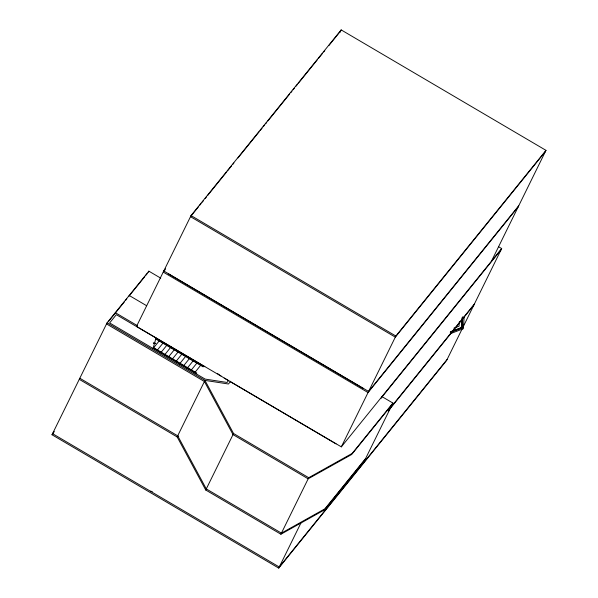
<?xml version="1.0" encoding="UTF-8"?>
<svg xmlns="http://www.w3.org/2000/svg" width="598" height="598" viewBox="0 0 598 598"><rect width="100%" height="100%" fill="white"/><g stroke="black" fill="none" stroke-linecap="round" stroke-linejoin="round"><path stroke-width="0.9" d="M459.369 321.522L459.047 326.179L453.852 328.175M462.03 317.77L461.35 327.532L450.81 331.576M461.776 327.143L462.478 316.977M462.874 317.112L462.112 327.988L450.526 332.428M464.198 316.596L463.353 328.713L450.376 333.691M155.996 338.005L154.688 342.706L155.772 343.551L153.282 342.931L154.381 343.813L153.088 348.485L153.394 348.103M498.672 246.787L501.677 248.551L446.601 360.489L278.728 568.1L52.004 434.761L107.079 322.823L148.857 271.163L160.735 278.145M148.311 272.269L148.857 271.163M491.466 261.184L545.996 150.36L341.174 29.9L191.039 215.572L136.508 326.396L341.331 446.856L501.677 248.551M339.941 32.397L341.174 29.9M381.143 398.268L381.958 396.616L392.908 403.059L365.094 459.578L324.393 509.915L280.896 534.223L205.742 490.024L177.15 436.914L204.965 380.395L228.466 383.998L230.686 381.255M205.742 490.024L233.556 433.505L204.965 380.395L107.079 322.823M280.896 534.223L308.71 477.705L352.207 453.396L392.908 403.059M278.728 568.1L301.22 522.383M341.331 446.856L395.861 336.031L545.996 150.36M198.708 206.527L190.493 216.678L395.323 337.137L545.451 151.466M199.881 205.077L201.055 203.626M202.221 202.176L203.395 200.726M205.159 198.551L206.332 197.101M207.506 195.651L226.268 172.441M227.442 170.991L231.546 165.908M232.719 164.457L233.893 163.007M237.997 157.932L259.113 131.822M260.287 130.371L262.044 128.196M263.217 126.746L264.391 125.296M265.564 123.846L266.738 122.396M267.911 120.946L289.604 94.11M290.778 92.66L291.951 91.21M293.125 89.76L294.298 88.302M296.055 86.127L297.228 84.677M298.402 83.227L317.172 60.017M318.345 58.567L322.449 53.491M323.623 52.041L324.796 50.591M328.9 45.515L340.628 31.006M108.275 321.784L124.526 301.691M125.685 300.256L126.843 298.821M128.585 296.668L144.828 276.575M145.994 275.14L147.153 273.705M165.534 268.808L163.777 270.984L368.6 391.443L518.728 205.772M164.988 269.915L163.232 272.097L368.054 392.557L518.182 206.878M54.306 431.472L52.549 433.655L279.273 566.994L447.147 359.383M52.004 434.761L53.76 432.586M153.701 347.722L159.15 340.98M159.457 340.598L159.771 340.217M156.855 350.697L157.162 350.316M157.468 349.935L162.925 343.192M163.232 342.818L163.538 342.437M160.623 352.917L160.937 352.536M161.243 352.155L166.693 345.412M166.999 345.031L167.305 344.65M164.398 355.13L164.704 354.749M165.011 354.375L170.46 347.632M170.766 347.251L171.08 346.87M168.165 357.35L168.472 356.969M168.778 356.587L174.235 349.845M174.541 349.464L174.848 349.09M171.932 359.562L172.239 359.189M172.553 358.807L178.002 352.065M178.309 351.684L178.615 351.303M175.707 361.783L176.014 361.401M176.32 361.02L181.77 354.278M182.076 353.904L182.383 353.523M179.475 364.003L179.781 363.621M180.088 363.24L185.544 356.498M185.851 356.116L186.157 355.735M183.242 366.215L183.549 365.834M183.863 365.46L189.312 358.718M189.618 358.337L189.925 357.955M187.017 368.435L187.323 368.054M187.63 367.673L193.079 360.93M193.386 360.549L193.692 360.175M190.784 370.648L191.091 370.274M191.397 369.893L196.854 363.15M197.161 362.769L197.467 362.388M194.552 372.868L194.858 372.487M195.165 372.106L200.622 365.363M200.928 364.989L201.234 364.608M195.449 373.399L195.755 373.017L153.223 347.999M196.166 373.817L196.787 373.062L153.357 347.52M203.028 365.662L202.722 366.043L155.861 338.483M203.746 366.081L203.133 366.843L155.727 338.961M381.412 397.722L501.131 249.665M392.363 404.166L351.661 454.502L308.164 478.811L233.011 434.611L204.419 381.502L106.534 323.937M388.715 409.951L474.408 303.971M388.184 411.043L473.863 305.077M365.64 458.472L324.938 508.808L281.441 533.117L206.288 488.917L177.696 435.807M450.242 332.167L461.275 327.936M150.427 491.22L152.236 491.496M461.379 327.016L462.164 327.278M191.039 215.572L395.861 336.031M168.726 274.034L363.315 388.476M129.198 295.472L146.622 305.72M115.302 312.664L137.473 325.708M204.822 366.716L116.326 314.668L109.643 322.935L205.144 379.095L227.061 382.458L228.518 380.649L224.213 378.123M230.312 381.711L336.046 443.888M233.556 433.505L308.71 477.705M79.818 378.242L178.705 436.398M79.272 379.349L177.15 436.914M460.991 327.674L461.551 328.197M220.954 375.925A15.077 8.649 26.2 0 1 217.388 373.376"/></g></svg>
